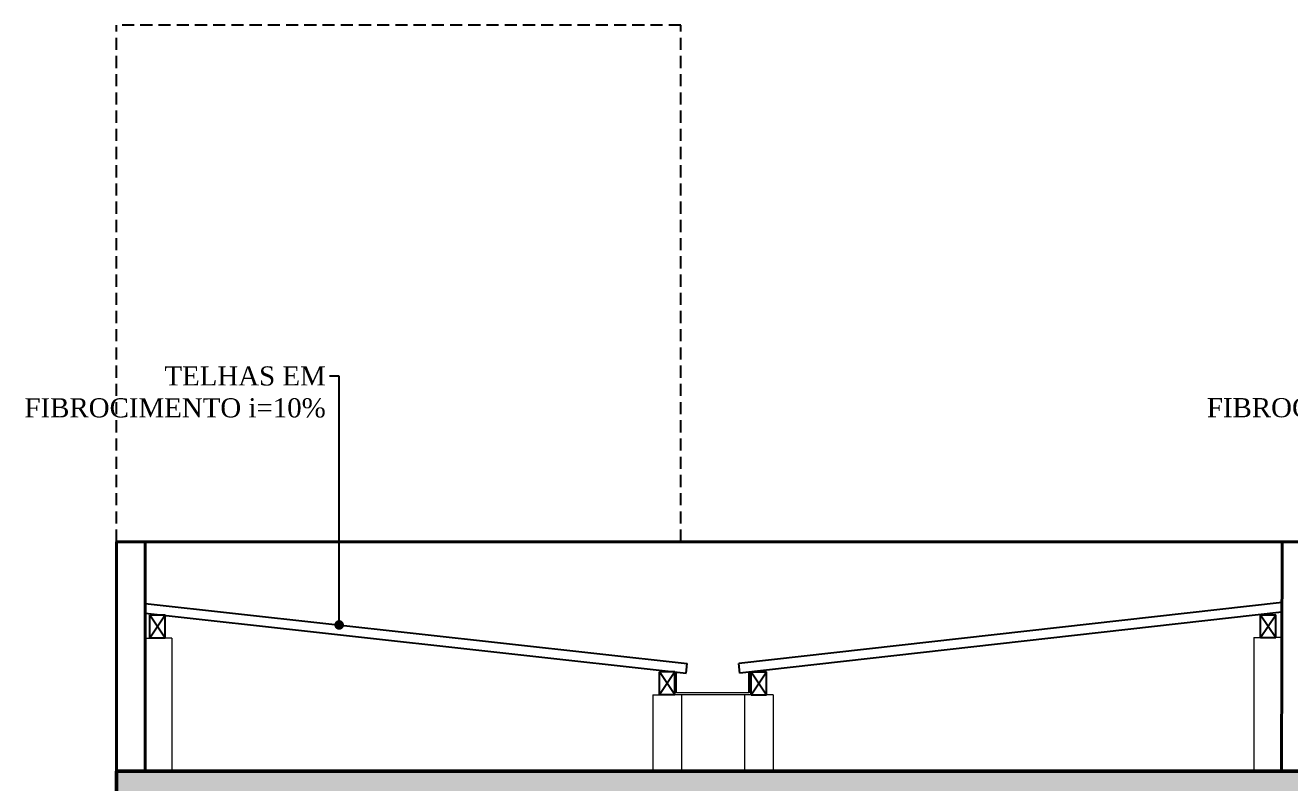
# Model space of a CAD drawing. Header units: millimetres. Extents: x 103208 to 171806, y -164 to 10038.
# Drawn here: x 113273 to 113934, y 2986 to 3382 of the extents above; entities that cross this region are included whole.
import ezdxf
from ezdxf import colors
from ezdxf.entities.mleader import LeaderData, LeaderLine
from ezdxf.math import Vec2, Vec3

# ---------------------------------------------------------------- set-up
doc = ezdxf.new("R2010")
doc.units = ezdxf.units.MM
doc.linetypes.add('HIDDEN', pattern=[9.525, 6.35, -3.175])
for name, color, linetype in [('ACESSORIOS', 2, 'Continuous'), ('Fechamento Varanda', 3, 'Continuous'), ('Piso', 55, 'Continuous'), ('Portas-Cotas', 2, 'Continuous'), ('Projeção Janela - Viga', 1, 'HIDDEN')]:
    doc.layers.add(name, color=color, linetype=linetype)
for name, color, linetype, lineweight in [('Parede Baixa', 5, 'Continuous', 50), ('Parede Corte', 4, 'Continuous', 40), ('Pilares Sub-solo', 7, 'Continuous', 70), ('Portas - Janelas', 2, 'Continuous', 20)]:
    doc.layers.add(name, color=color, linetype=linetype, lineweight=lineweight)
doc.styles.add('Valéria', font='romantic.ttf', dxfattribs={"height": 10})

# ---------------------------------------------------------------- blocks, each defined once
blk = doc.blocks.new('_Dot')
at = {"color": 0, "linetype": 'ByBlock', "lineweight": -2}
blk.add_line((-0.5, 0), (-1, 0), dxfattribs=at)
at = {"color": 0, "linetype": 'ByBlock', "const_width": 0.5}
blk.add_lwpolyline([(-0.25, 0, 1), (0.25, 0, 1)], format="xyb", close=True, dxfattribs=at)

msp = doc.modelspace()

# ---------------------------------------------------------------- hatches: boundary and pattern name
at = {"layer": 'Portas-Cotas'}
h = msp.add_hatch(dxfattribs=at)
h.set_pattern_fill('AR-CONC', color=256, scale=0.1, angle=45)
h.set_pattern_definition([(95, (681.49, 8218.683), (14.009465, 11.755338), [1.905, -20.955]), (40, (681.49, 8218.683), (-16.0018453, 11.017673), [1.524, -16.7640584]), (145.451445, (682.658, 8219.663), (-1.9923798, 22.7730102), [1.619001, -17.8090245]), (91.1842, (677.898, 8222.275), (22.1410243, 16.1953413), [2.8575, -31.4325]), (141.635558, (679.743, 8223.625), (-0.708662, 34.2826764), [2.428502, -26.713561]), (36.18415, (677.898, 8222.275), (-0.708662, 34.2826764), [2.285997, -25.145973]), (66, (680.592, 8223.173), (17.951998, 3.489515), [1.905, -20.955]), (11, (680.592, 8223.173), (-8.6539927, 17.3941193), [1.524, -16.764]), (116.451445, (682.088, 8223.464), (9.2980052, 20.8836343), [1.619001, -17.8089938]), (82.5, (681.4904, 8218.683), (-5.7605469, 6.19734137), [0, -16.5608, 0, -17.018, 0, -16.8275]), (52.5, (681.49, 8218.683), (-2.3589727, 11.8087), [0, -9.7028, 0, -16.1798, 0, -6.4135]), (12.5, (677.485, 8214.678), (9.9927863, 9.18261956), [0, -6.35, 0, -19.812, 0, -26.289]), (2.5, (675.689, 8212.882), (8.6763904, 12.2722393), [0, -8.255, 0, -13.1572, 0, -18.669])])
h.paths.add_polyline_path([(113320.39246, 2979.45454), (113335.39245, 2979.45454), (113335.39245, 2962.45454), (113320.39246, 2962.45454)])
h.paths.add_polyline_path([(113320.39246, 2992.45454), (114631.75709, 2992.26946), (114631.75709, 2979.26946), (113320.39246, 2979.45454)])
h.paths.add_polyline_path([(113585.39245, 2979.45454), (113600.39245, 2979.45454), (113600.39245, 2962.45454), (113585.39245, 2962.45454)])
h.paths.add_polyline_path([(113929.34607, 2979.45454), (113954.30448, 2979.45454), (113954.30448, 2962.45454), (113929.34607, 2962.45454)])
h.paths.add_polyline_path([(114251.71325, 2979.45454), (114266.71329, 2979.45454), (114266.71329, 2962.45454), (114251.71325, 2962.45454)])
h.paths.add_polyline_path([(114616.72028, 2979.26955), (114631.72033, 2979.26945), (114631.72033, 2962.26945), (114616.72028, 2962.26955)])

# ---------------------------------------------------------------- linework, layer by layer
at = {"layer": 'ACESSORIOS'}
for p, q in [((113335.39246, 3080.19818, 127790.63228), (113618.71181, 3048.76943, 27610.99851)), ((113929.59405, 3080.62337, 83850.12081), (113645.60308, 3048.76245, 28402.74441)), ((113929.58172, 3075.59062, 83738.87334), (113646.16054, 3043.79362, 28402.74441)), ((113335.39246, 3075.16751, 127595.70699), (113618.16054, 3043.79991, 27610.99851)), ((113618.16054, 3043.79991, 27610.99851), (113618.71181, 3048.76943, 27610.99851)), ((113646.16054, 3043.79362, 28402.74441), (113645.60308, 3048.76245, 28402.74441))]:
    msp.add_line(p, q, dxfattribs=at)
at = {"layer": 'Fechamento Varanda'}
for p, q in [((113345.77919, 3074.0153, 123923.03597), (113337.77919, 3074.0153, 123923.03597)), ((113337.77919, 3062.0153, 123923.03597), (113337.77919, 3074.0153, 123923.03597)), ((113345.77919, 3062.0153, 123923.03597), (113345.77919, 3074.0153, 123923.03597)), ((113918.30754, 3074.32577, 81537.6638), (113926.30754, 3074.32577, 81537.6638)), ((113918.30754, 3062.32577, 81537.6638), (113918.30754, 3074.32577, 81537.6638)), ((113926.30754, 3062.32577, 81537.6638), (113926.30754, 3074.32577, 81537.6638)), ((113918.30754, 3062.32577, 81537.6638), (113926.30754, 3062.32577, 81537.6638)), ((113345.77919, 3062.0153, 123923.03597), (113337.77919, 3062.0153, 123923.03597)), ((113612.16054, 3044.45457, 29378.96166), (113604.16054, 3044.45457, 29378.96166)), ((113604.16054, 3032.45457, 29378.96166), (113604.16054, 3044.45457, 29378.96166)), ((113612.16054, 3032.45457, 29378.96166), (113612.16054, 3044.45457, 29378.96166)), ((113652.16054, 3044.45457, 29378.96166), (113660.16054, 3044.45457, 29378.96166)), ((113652.16054, 3032.45457, 29378.96166), (113652.16054, 3044.45457, 29378.96166)), ((113660.16054, 3032.45457, 29378.96166), (113660.16054, 3044.45457, 29378.96166)), ((113612.16054, 3032.45457, 29378.96166), (113604.16054, 3032.45457, 29378.96166)), ((113652.16054, 3032.45457, 29378.96166), (113660.16054, 3032.45457, 29378.96166))]:
    msp.add_line(p, q, dxfattribs=at)
at = {"layer": 'Parede Baixa'}
for p, q in [((113320.39246, 2992.45454, 294825.28266), (113320.39243, 2962.45454, -385540.75425)), ((114631.77348, 2992.45454), (113320.39246, 2992.45454))]:
    msp.add_line(p, q, dxfattribs=at)
at = {"layer": 'Parede Corte'}
for p, q in [((114632.06762, 3112.45454), (113320.39246, 3112.45454)), ((113320.39246, 2992.45454, 294825.28266), (113320.39246, 3112.45454)), ((113335.39246, 2992.45454, 294825.28266), (113335.39246, 3112.45454)), ((113929.37794, 2992.45454, 45247.8884), (113929.67207, 3112.45454, 49391.85377))]:
    msp.add_line(p, q, dxfattribs=at)
at = {"layer": 'Piso'}
for p, q in [((113345.77919, 3062.0153, 123923.03597), (113337.77919, 3074.0153, 123923.03597)), ((113345.77919, 3074.0153, 123923.03597), (113337.77919, 3062.0153, 123923.03597)), ((113918.30754, 3062.32577, 81537.6638), (113926.30754, 3074.32577, 81537.6638)), ((113918.30754, 3074.32577, 81537.6638), (113926.30754, 3062.32577, 81537.6638)), ((113612.16054, 3044.45457, 29378.96166), (113604.16054, 3032.45457, 29378.96166)), ((113612.16054, 3032.45457, 29378.96166), (113604.16054, 3044.45457, 29378.96166)), ((113652.16054, 3044.45457, 29378.96166), (113660.16054, 3032.45457, 29378.96166)), ((113652.16054, 3032.45457, 29378.96166), (113660.16054, 3044.45457, 29378.96166))]:
    msp.add_line(p, q, dxfattribs=at)
at = {"layer": 'Portas - Janelas'}
for p, q in [((113914.80754, 3062.32577, 81537.6638), (113914.80754, 2992.45452, 81537.6638)), ((113914.80754, 3062.32577, 81537.6638), (113918.30754, 3062.32577, 81537.6638)), ((113929.5492, 3062.32577, 81537.6638), (113926.30754, 3062.32577, 81537.6638)), ((113335.39246, 3062.0153, 123923.03597), (113337.77919, 3062.0153, 123923.03597)), ((113349.27919, 3062.0153, 123923.03597), (113345.77919, 3062.0153, 123923.03597)), ((113349.27919, 3062.0153, 123923.03597), (113349.27919, 2992.45454, 123923.03597)), ((113613.16054, 3033.45457, 29378.96166), (113613.16054, 3044.35457, 29378.96166)), ((113651.16054, 3033.45457, 29378.96166), (113651.16054, 3044.35457, 29378.96166)), ((113600.66054, 3032.45457, 29378.96166), (113604.16054, 3032.45457, 29378.96166)), ((113600.66054, 3032.45457, 29378.96166), (113600.66054, 2992.45457, 29378.96166)), ((113652.16054, 3032.45457, 29378.96166), (113612.16054, 3032.45457, 29378.96166)), ((113651.16054, 3033.45457, 29378.96166), (113613.16054, 3033.45457, 29378.96166)), ((113615.66054, 3032.45457, 29378.96166), (113615.66054, 2992.45457, 29378.96166)), ((113648.66054, 3032.45457, 29378.96166), (113648.66054, 2992.45457, 29378.96166)), ((113663.66054, 3032.45457, 29378.96166), (113660.16054, 3032.45457, 29378.96166)), ((113663.66054, 3032.45457, 29378.96166), (113663.66054, 2992.45457, 29378.96166))]:
    msp.add_line(p, q, dxfattribs=at)
at = {"layer": 'Portas-Cotas'}
msp.add_line((113651.16054, 3033.45457, 29378.96166), (113651.16054, 3044.35457, 29378.96166), dxfattribs=at)
at = {"layer": 'Projeção Janela - Viga'}
for p, q in [((113615.39246, 3382.45454), (113320.39246, 3382.45454)), ((113320.39246, 3112.45454), (113320.39246, 3382.45454)), ((113615.39246, 3112.45454), (113615.39246, 3382.45454))]:
    msp.add_line(p, q, dxfattribs=at)

# ---------------------------------------------------------------- leaders
at = {"layer": 'Pilares Sub-solo'}
ml = msp.add_multileader_mtext('Standard', dxfattribs=at)
ml.set_content('TELHAS EM\\PFIBROCIMENTO i=10%', color=2, style='Valéria')
ml.set_leader_properties(color=15)
ml.set_arrow_properties(name='DOT')
ml.build(insert=Vec2(0, 0))
ml.multileader.update_dxf_attribs({"dogleg_length": 5, "arrow_head_size": 5})
ctx = ml.context
ctx.base_point, ctx.char_height, ctx.arrow_head_size, ctx.plane_origin = Vec3(113274.62739, 3199.03737, 91946.58318), 10, 5, Vec3(113436.76349, 3091.45446, 91946.58318)
ctx.text_align_type = 2
notes = []
notes.append((ctx, [(0, (1, 1, 0), (113436.76349, 3199.03737, 91946.58318), (-1, 0), 5, [(0, [(113436.76349, 3068.95304, 91946.58318)], 0, [])])]))
ctx.mtext.insert, ctx.mtext.alignment, ctx.mtext.flow_direction = Vec3(113429.76349, 3204.14092, 91946.58318), 3, 5
ml = msp.add_multileader_mtext('Standard', dxfattribs=at)
ml.set_content('TELHAS EM\\PFIBROCIMENTO i=10%', color=2, style='Valéria')
ml.set_leader_properties(color=15)
ml.set_arrow_properties(name='DOT')
ml.build(insert=Vec2(0, 0))
ml.multileader.update_dxf_attribs({"dogleg_length": 5, "arrow_head_size": 5})
ctx = ml.context
ctx.base_point, ctx.char_height, ctx.arrow_head_size, ctx.plane_origin = Vec3(113892.64378, 3199.11189, 26912.3479), 10, 5, Vec3(114054.77987, 3091.52899, 26912.3479)
ctx.text_align_type = 2
notes.append((ctx, [(0, (1, 1, 0), (114054.77987, 3199.11189, 26912.3479), (-1, 0), 5, [(0, [(114054.77987, 3069.02757, 26912.3479)], 0, [])])]))
ctx.mtext.insert, ctx.mtext.alignment, ctx.mtext.flow_direction = Vec3(114047.77987, 3204.21544, 26912.3479), 3, 5
for ctx, leaders in notes:
    for number, flags, end, landing, length, lines in leaders:
        leader = LeaderData()
        leader.index, (leader.has_last_leader_line, leader.has_dogleg_vector, leader.attachment_direction) = number, flags
        leader.last_leader_point, leader.dogleg_vector, leader.dogleg_length = Vec3(end), Vec3(landing), length
        for number, points, colour, breaks in lines:
            line = LeaderLine()
            line.index, line.vertices, line.color, line.breaks = number, Vec3.list(points), colors.encode_raw_color(colour), breaks
            leader.lines.append(line)
        ctx.leaders.append(leader)

doc.saveas('drawing.dxf')
